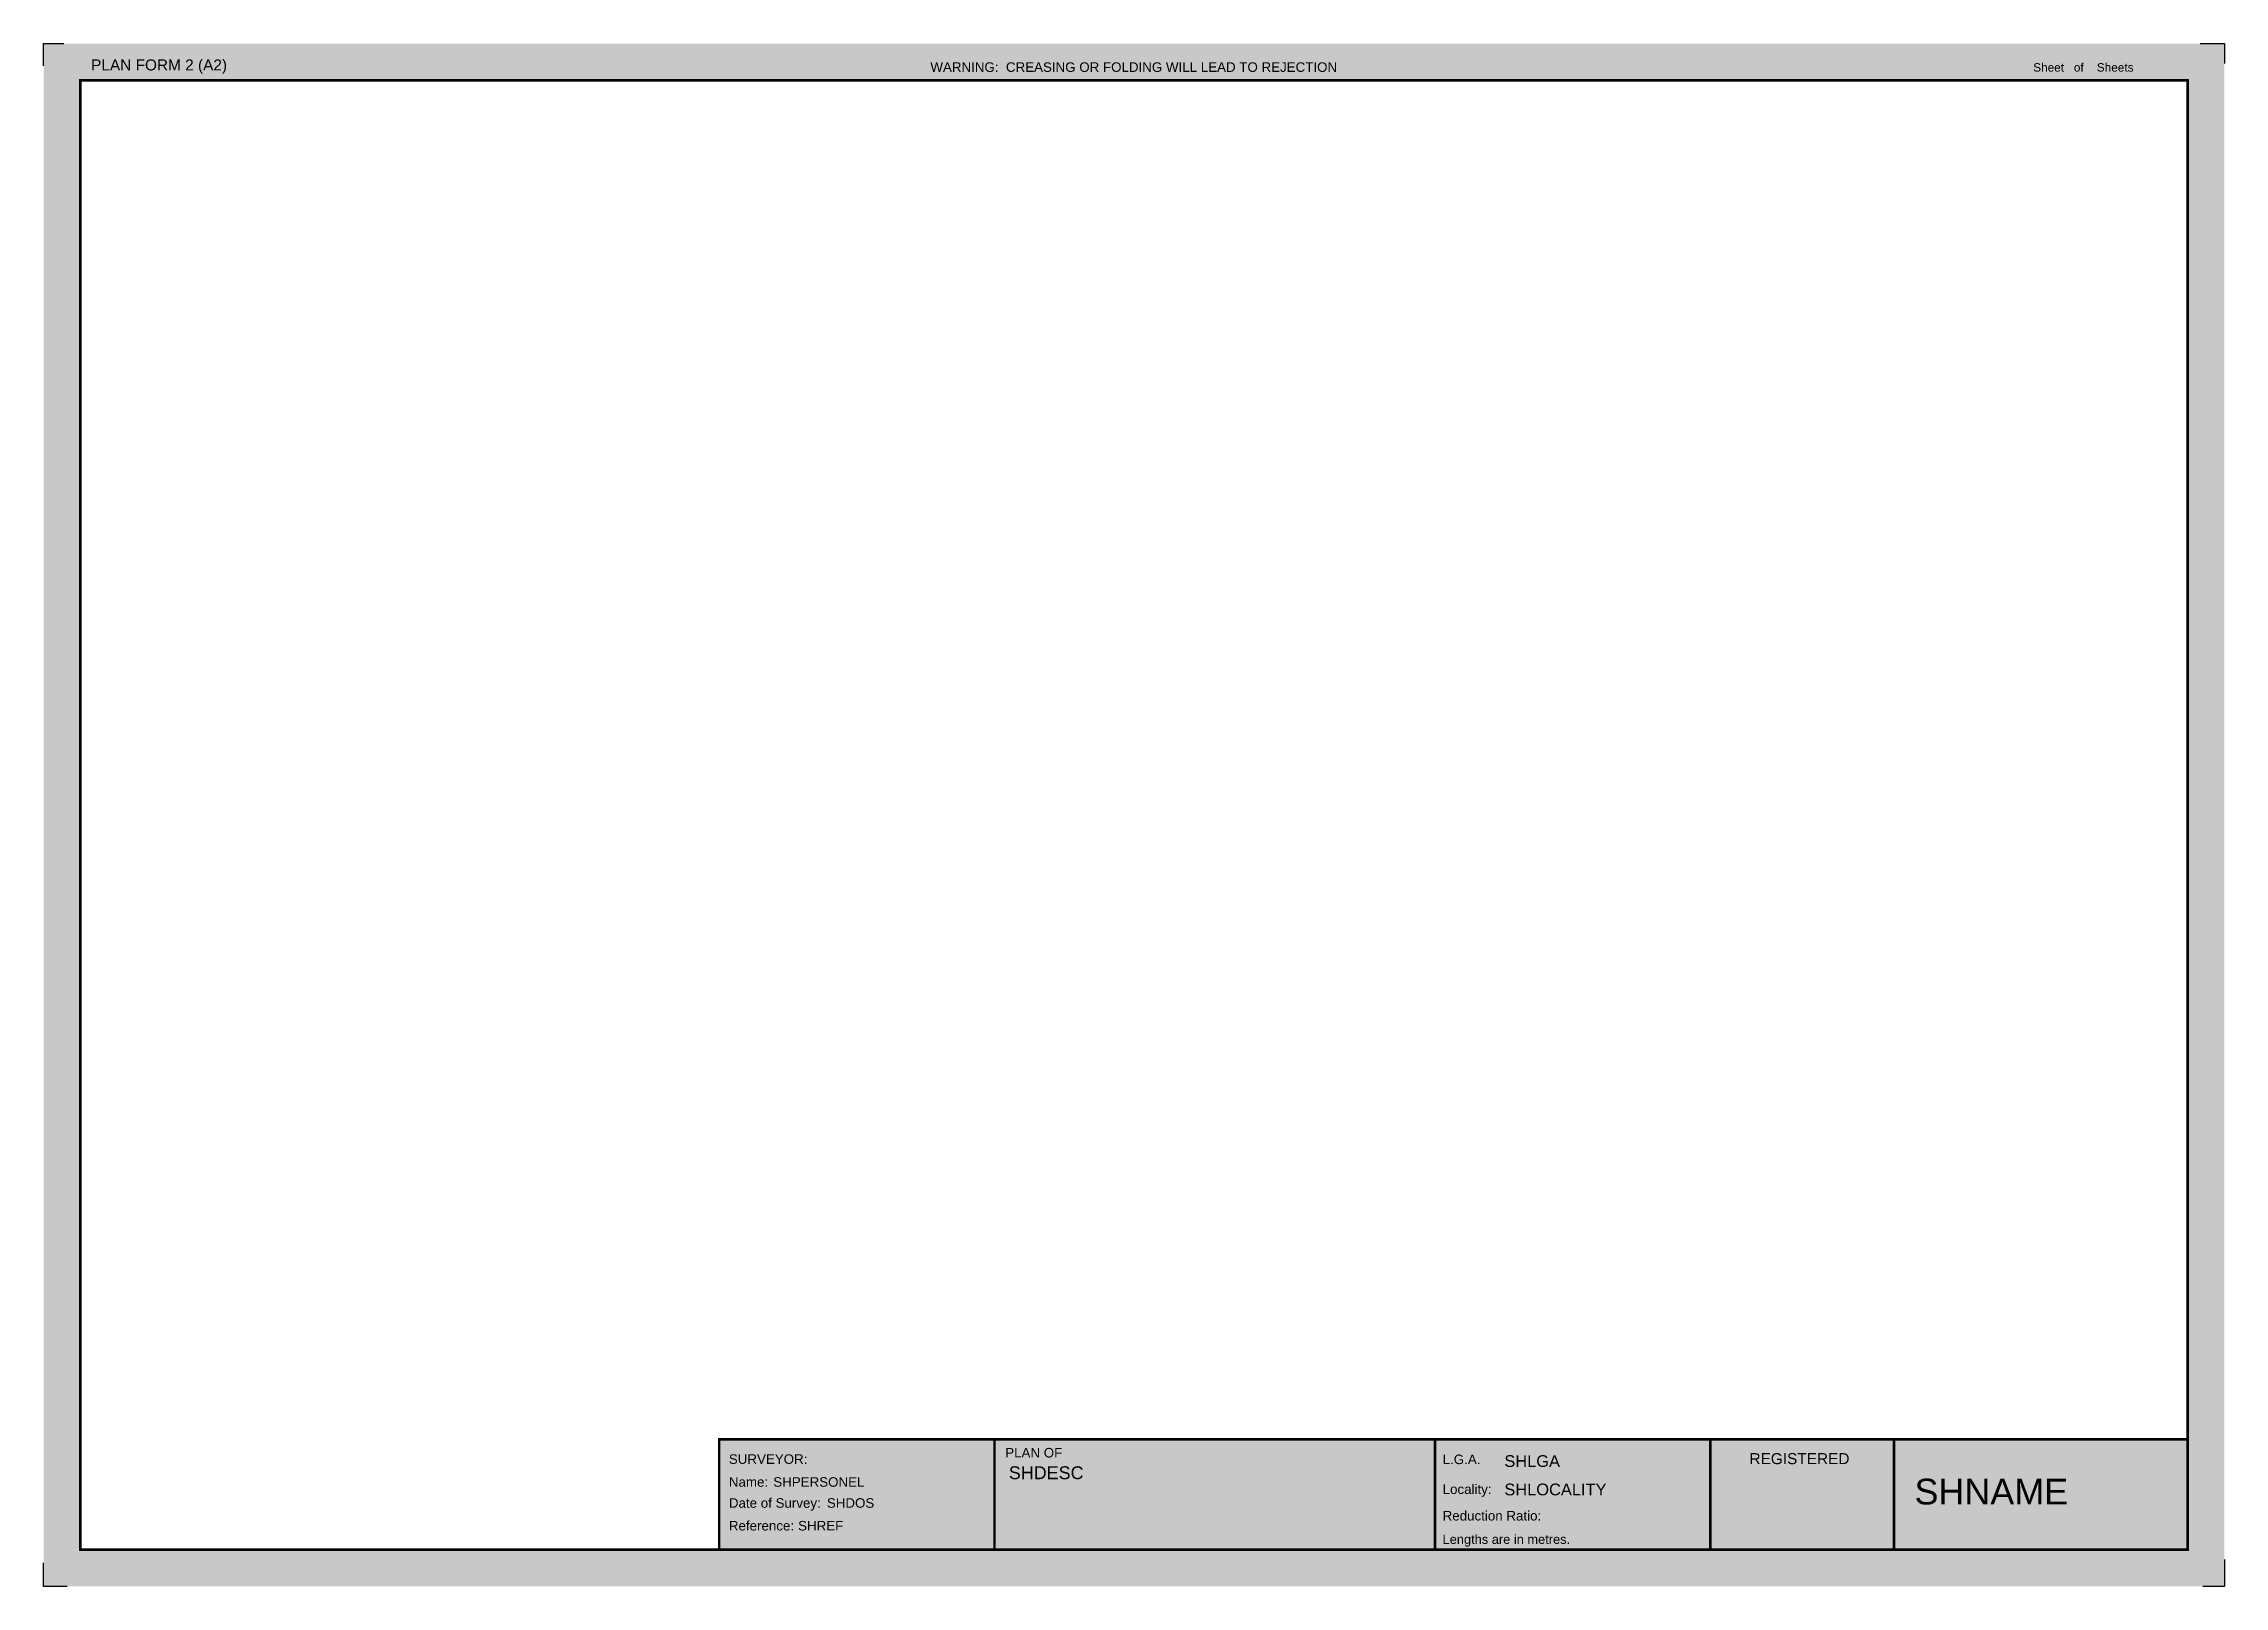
# Model space of a CAD drawing. Extents: x -594 to 0, y 0 to 420.
import ezdxf
from ezdxf.enums import TextEntityAlignment as Align

# ---------------------------------------------------------------- set-up
doc = ezdxf.new("R2010")
doc.units = 0
doc.header["$MEASUREMENT"] = 0
doc.styles.add('ARIAL', font='arial.ttf')

msp = doc.modelspace()

# ---------------------------------------------------------------- hatches: boundary and pattern name
at = {"true_color": 0xffffff}
h = msp.add_hatch(color=7, dxfattribs=at)
h.dxf.hatch_style = 1
h.paths.add_polyline_path([(0, 420), (-594, 420), (-584, 410), (-10, 410), (-10, 40), (-410, 40), (-410, 10), (-584, 10), (-584, 410), (-594, 420), (-594, 0), (0, 0)])

# ---------------------------------------------------------------- linework, layer by layer
for p, q in [((-594, 413.97), (-594, 420)), ((-594, 420), (-588.52, 420)), ((-6.64, 420), (0, 420)), ((0, 420), (0, 414.6)), ((-594, 0), (-594, 6.38)), ((0, 7.33), (0, 0)), ((-587.59, 0), (-594, 0)), ((0, 0), (-5.84, 0))]:
    msp.add_line(p, q)
for points, const_width in [([(-10, 410), (-10, 10), (-584, 10), (-584, 410)], 0.7), ([(-584, 410), (-10, 410), (-10, 10), (-584, 10)], 0.5)]:
    msp.add_lwpolyline(points, close=True, dxfattribs=dict(const_width=const_width))
at = {"const_width": 0.7}
for points in [[(-410, 10), (-410, 40), (-10, 40)], [(-90, 40), (-90, 10)]]:
    msp.add_lwpolyline(points, dxfattribs=at)
for points in [[(-335, 40, 0.7, 0.7, 0), (-335, 10, 0.7, 0.7, 0)], [(-215, 40, 0.7, 0.7, 0), (-215, 10, 0.7, 0.7, 0)], [(-140, 40, 0.7, 0.7, 0), (-140, 10, 0.7, 0.7, 0)]]:
    msp.add_lwpolyline(points, format="xyseb")

# ---------------------------------------------------------------- texts
at = {"style": 'ARIAL'}
for s, height, p in [('PLAN FORM 2 (A2)', 3, (-581.06, 412.7)), ('Sheet   of    Sheets', 2.3, (-52.07, 412.38)), ('SURVEYOR: ', 2.6, (-407.35, 33.35)), ('PLAN OF', 2.6, (-332.08, 35.09)), ('L.G.A.', 2.6, (-212.93, 33.28)), ('REGISTERED', 3, (-129.36, 33.27)), ('Name:', 2.6, (-407.35, 27.12)), ('Date of Survey: ', 2.6, (-407.35, 21.4)), ('Locality:', 2.6, (-212.93, 25.15)), ('Reference: ', 2.6, (-407.35, 15.21)), ('Reduction Ratio:', 2.6, (-212.93, 17.93)), ('Lengths are in metres.', 2.5, (-212.95, 11.57))]:
    msp.add_text(s, height=height, dxfattribs=at).set_placement(p)
msp.add_text('WARNING:  CREASING OR FOLDING WILL LEAD TO REJECTION', height=2.6, dxfattribs=at).set_placement((-297.07, 413.61), align=Align.MIDDLE)
for tag, p, height in [('SHLGA', (-196.12, 32.51), 3.2), ('SHPERSONEL', (-395.25, 27.12), 2.6), ('SHDOS', (-380.65, 21.4), 2.6), ('SHLOCALITY', (-196.12, 24.78), 3.2), ('SHNAME', (-84.4, 22.3), 7), ('SHREF', (-388.49, 15.21), 2.6)]:
    msp.add_attdef(tag, p, '', height=height, dxfattribs=at)
msp.add_attdef('SHDESC', text='', height=3.5, dxfattribs=at).set_placement((-331.11, 32.68), align=Align.TOP_LEFT)

doc.saveas('drawing.dxf')
